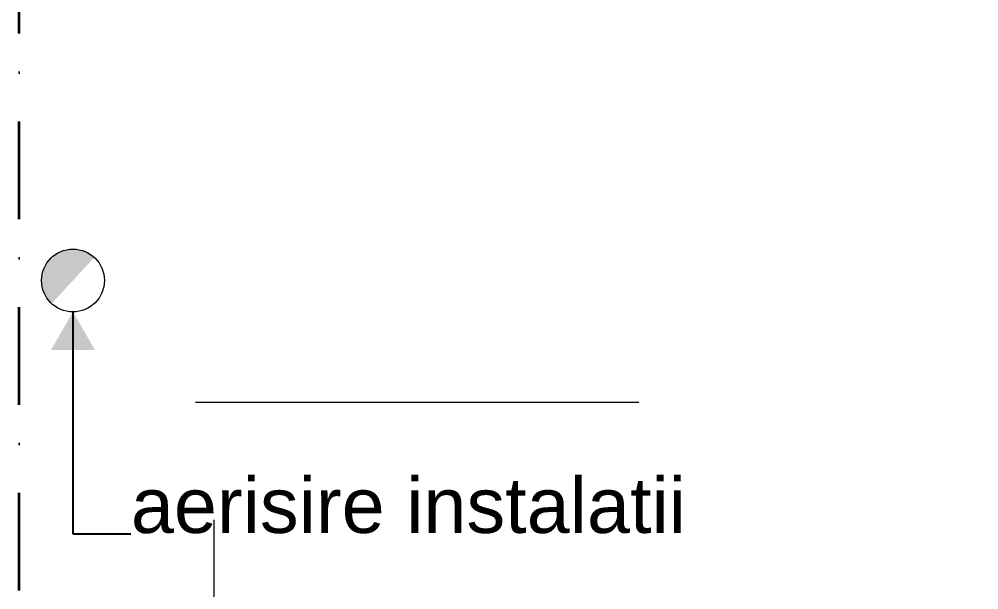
# Model space of a CAD drawing. Header units: millimetres. Extents: x 1322820 to 1391563, y 1051909 to 1098256.
# Drawn here: x 1334179 to 1335910, y 1077594 to 1078625 of the extents above; entities that cross this region are included whole.
import ezdxf
from ezdxf.enums import TextEntityAlignment as Align

# ---------------------------------------------------------------- set-up
doc = ezdxf.new("R2010")
doc.units = ezdxf.units.MM
doc.header["$MEASUREMENT"] = 0
doc.linetypes.add('AStair_dashed', pattern=[1800, 800, -1000])
doc.linetypes.add('Dot & Dashed', pattern=[335.138881, 176.388884, -88.194442, 0, -70.555556])
doc.layers.get('0').update_dxf_attribs({"true_color": 0x787878})
for name, color, linetype, lineweight, true_color in [('arhitectura - adnotatii_Pen_No__1', 7, 'Continuous', 13, 0x787878), ('instalatii - echipamente_Pen_No__21', 7, 'Continuous', 20, 0x787878), ('instalatii - echipamente_Pen_No__244', 7, 'Continuous', 13, 0x787878), ('New_arhitectura - axe_Pen_No__201', 7, 'Continuous', 35, 0x787878), ('New_arhitectura - desen 2D_Pen_No__2', 7, 'Continuous', 13, 0x787878)]:
    doc.layers.add(name, color=color, linetype=linetype, lineweight=lineweight, true_color=true_color)
doc.layers.add('New_arhitectura - axe', color=7, linetype='Continuous', true_color=0x787878)
doc.styles.add('GENERATED_STYLE_1', font='arialbd.ttf')
doc.styles.add('GENERATED_STYLE_2', font='arial.ttf')
doc.dimstyles.new('GENERATED_STYLE__2', dxfattribs={"dimtxt": 0.18, "dimasz": 76, "dimexe": 0.18, "dimexo": 0.0625, "dimgap": 0.09, "dimtad": 0, "dimtih": 1, "dimtoh": 1, "dimdec": 4, "dimzin": 0, "dimdsep": 46, "dimcen": 0.09, "dimadec": 0, "dimazin": 0, "dimtfac": 1, "dimtdec": 4, "dimtmove": 0, "dimatfit": 3, "dimldrblk": 'ARROWHEAD_16', "dimfxl": 1, "dimtolj": 1, "dimtzin": 0, "dimarcsym": 0})

# ---------------------------------------------------------------- blocks, each defined once
blk = doc.blocks.new('ARROWHEAD_16')
at = {"linetype": 'Continuous', "lineweight": 0}
blk.add_hatch(color=0, dxfattribs=at).paths.add_polyline_path([(-0.9093, 0.525), (0, 0), (-0.9093, -0.525)])
at = {"color": 0, "linetype": 'Continuous', "lineweight": 0}
blk.add_line((0, 0), (-1, 0), dxfattribs=at)
blk = doc.blocks.new('Standard grid marker')
at = {"layer": 'New_arhitectura - axe_Pen_No__201', "linetype": 'Dot & Dashed', "lineweight": 35}
blk.add_line((1000, 0), (43350, 0), dxfattribs=at)
at = {"layer": 'New_arhitectura - axe_Pen_No__201', "lineweight": 35, "style": 'GENERATED_STYLE_1'}
for tag, p in [('AC_MarkerText_1_0', (-106.1, 7.1)), ('AC_MarkerText_1_1', (44456, 7.1))]:
    blk.add_attdef(tag, text='', height=125, rotation=270, dxfattribs=at).set_placement(p, align=Align.MIDDLE_CENTER)
blk = doc.blocks.new('terasa')
at = {"layer": 'instalatii - echipamente_Pen_No__244', "linetype": 'Continuous', "lineweight": 13}
blk.add_hatch(color=256, dxfattribs=at).paths.add_polyline_path([(1334313.609, 1078194.219), (1334236.816, 1078110.778, -0.41421356), (1334233.492, 1078190.895, -0.41421356)])
at = {"layer": 'instalatii - echipamente_Pen_No__21', "linetype": 'AStair_dashed', "lineweight": 20, "flags": 128}
blk.add_lwpolyline([(1334436.169, 1078654.283), (1337205.4, 1078654.283), (1337205.4, 1077932.305), (1334436.169, 1077932.305)], close=True, dxfattribs=at)
at = {"layer": 'instalatii - echipamente_Pen_No__21', "linetype": 'Continuous', "lineweight": 20}
blk.add_circle((1334275.533, 1078152.849), 56.7, dxfattribs=at)
at = {"layer": 'New_arhitectura - desen 2D_Pen_No__2', "linetype": 'AStair_dashed', "lineweight": 13}
blk.add_line((1334529.618, 1090320.6), (1334529.618, 1076317.999), dxfattribs=at)
at = {"layer": 'New_arhitectura - axe', "linetype": 'Continuous', "lineweight": 13, "zscale": 1000, "rotation": 90}
blk.add_blockref('Standard grid marker', (1334178.502, 1052120.65), dxfattribs=at)
at = {"layer": 'arhitectura - adnotatii_Pen_No__1', "linetype": 'Continuous', "lineweight": 13, "insert": (1334379.938, 1077695.559), "char_height": 100, "attachment_point": 7, "style": 'GENERATED_STYLE_2'}
blk.add_mtext('\\A1;aerisire instalatii', dxfattribs=at)
at = {"layer": 'arhitectura - adnotatii_Pen_No__1', "linetype": 'Continuous', "lineweight": 13, "annotation_type": 0, "has_hookline": 1, "hookline_direction": 0, "text_width": 987.04}
blk.add_leader([(1334275.533, 1078096.149), (1334275.533, 1077695.559), (1334379.848, 1077695.559)], dimstyle='GENERATED_STYLE__2', dxfattribs=at)

msp = doc.modelspace()

# ---------------------------------------------------------------- block references
msp.add_blockref('terasa', (0, 0))

doc.saveas('drawing.dxf')
